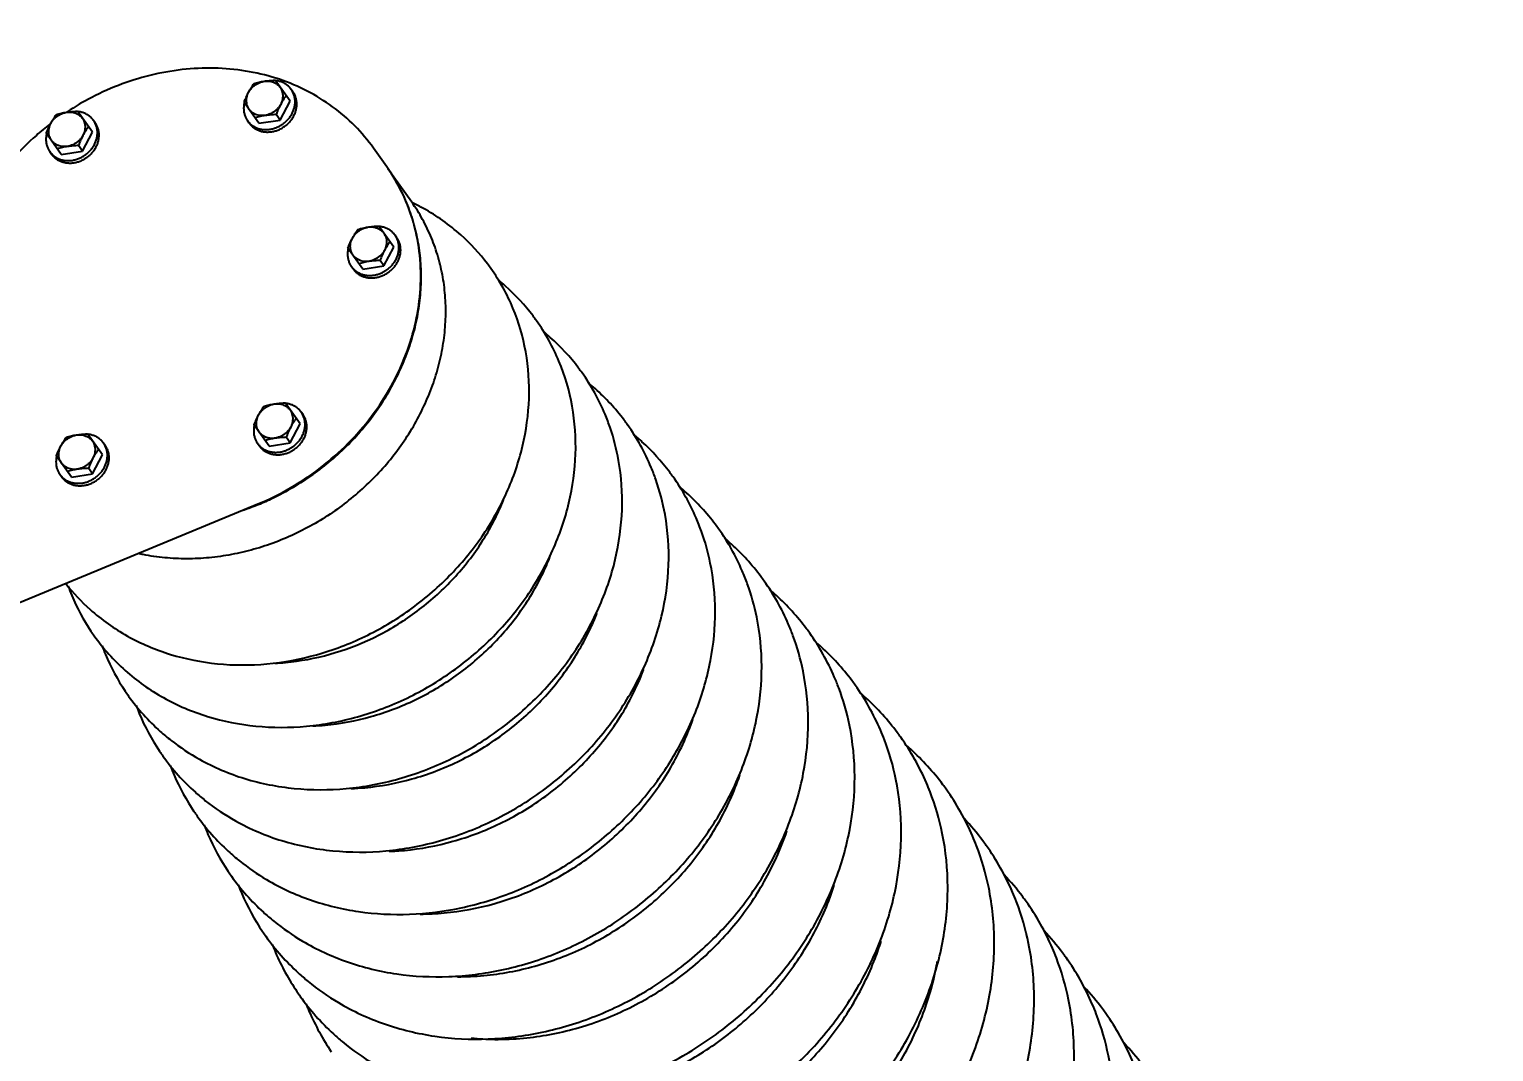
# Model space of a CAD drawing. Header units: feet. Extents: x 2321988 to 2329858, y 6722724 to 6730499.
# Drawn here: x 2326116.498 to 2326118.767, y 6726917.673 to 6726919.256 of the extents above; entities that cross this region are included whole.
import ezdxf

# ---------------------------------------------------------------- set-up
doc = ezdxf.new("R2010")
doc.units = ezdxf.units.FT
doc.header["$MEASUREMENT"] = 0
doc.header["$PDSIZE"] = 5
doc.layers.add('BESS Dimensions', color=3, linetype='Continuous')
doc.layers.add('C-BESS-EQUIPMENT', color=255, linetype='Continuous')
doc.styles.add('TG_DIMS', font='arial.ttf')
doc.dimstyles.new('TG-PROPOSED-ANNO', dxfattribs={"dimtxt": 0.1, "dimasz": 0.1, "dimexe": 0.05, "dimexo": 0.05, "dimgap": 0.02, "dimtad": 0, "dimtih": 1, "dimtoh": 1, "dimdsep": 46, "dimtxsty": 'TG_DIMS', "dimcen": 0, "dimclrd": 256, "dimclre": 256, "dimclrt": 256, "dimaunit": 1, "dimadec": 6, "dimazin": 2, "dimtfac": 1, "dimtofl": 0, "dimtmove": 1, "dimatfit": 3, "dimfxl": 1, "dimtolj": 1, "dimtzin": 0, "dimarcsym": 0})

# ---------------------------------------------------------------- blocks, each defined once
blk = doc.blocks.new('Midpoint Site Plan$0$141KV BREAKER')
at = {"linetype": 'Continuous'}
for p, q in [((62.521, 36.98), (61.018, 30.482)), ((63.439, 33.018), (63.262, 32.664)), ((63.439, 33.018), (63.918, 33.018)), ((63.549, 33.164), (63.604, 33.164)), ((63.262, 32.664), (63.439, 32.31)), ((63.262, 32.664), (63.386, 32.664)), ((63.439, 32.31), (63.918, 32.31)), ((63.549, 32.164), (63.604, 32.164)), ((61.775, 29.691), (61.598, 29.336)), ((61.775, 29.691), (62.254, 29.691)), ((61.885, 29.836), (61.94, 29.836)), ((68.43, 29.691), (68.253, 29.336)), ((68.43, 29.691), (68.909, 29.691)), ((68.541, 29.836), (68.596, 29.836)), ((61.598, 29.336), (61.775, 28.982)), ((61.598, 29.336), (61.723, 29.336)), ((68.253, 29.336), (68.43, 28.982)), ((68.253, 29.336), (68.378, 29.336)), ((61.775, 28.982), (62.254, 28.982)), ((68.43, 28.982), (68.909, 28.982)), ((61.885, 28.836), (61.94, 28.836)), ((68.541, 28.836), (68.596, 28.836)), ((63.549, 26.509), (63.604, 26.509)), ((66.877, 26.509), (66.932, 26.509)), ((63.439, 26.363), (63.262, 26.009)), ((63.439, 26.363), (63.918, 26.363)), ((66.767, 26.363), (66.589, 26.009)), ((66.767, 26.363), (67.245, 26.363)), ((63.262, 26.009), (63.439, 25.655)), ((63.262, 26.009), (63.386, 26.009)), ((66.589, 26.009), (66.767, 25.655)), ((66.589, 26.009), (66.714, 26.009)), ((63.439, 25.655), (63.918, 25.655)), ((66.767, 25.655), (67.245, 25.655)), ((63.549, 25.509), (63.604, 25.509)), ((66.877, 25.509), (66.932, 25.509)), ((63.926, 24.901), (64.688, 24.901)), ((64.733, 24.897), (65.154, 24.897))]:
    blk.add_line(p, q, dxfattribs=at)
for points, start_tangent, end_tangent in [([(44.257, 35.385), (43.491, 35.118), (42.6, 34.609), (41.805, 33.92), (41.133, 33.074), (40.608, 32.1), (40.248, 31.031), (40.065, 29.905), (40.066, 28.759), (40.25, 27.633), (40.611, 26.566), (41.136, 25.594), (41.808, 24.75), (42.602, 24.062), (43.493, 23.554), (44.257, 23.287)], (-0.968426, -0.249301), (0.968426, -0.249302)), ([(45.536, 35.385), (44.771, 35.118), (43.879, 34.609), (43.084, 33.92), (42.412, 33.074), (41.887, 32.1), (41.527, 31.031), (41.344, 29.905), (41.345, 28.759), (41.529, 27.633), (41.89, 26.566), (42.415, 25.594), (43.087, 24.75), (43.881, 24.062), (44.772, 23.554), (45.536, 23.287)], (-0.968426, -0.249301), (0.968426, -0.249302)), ([(46.816, 35.385), (46.05, 35.118), (45.158, 34.609), (44.363, 33.92), (43.691, 33.074), (43.166, 32.1), (42.806, 31.031), (42.623, 29.905), (42.624, 28.759), (42.808, 27.633), (43.169, 26.566), (43.694, 25.594), (44.366, 24.75), (45.16, 24.062), (46.051, 23.554), (46.816, 23.287)], (-0.968426, -0.249301), (0.968426, -0.249302)), ([(48.095, 35.385), (47.329, 35.118), (46.437, 34.609), (45.642, 33.92), (44.97, 33.074), (44.445, 32.1), (44.085, 31.031), (43.903, 29.905), (43.903, 28.759), (44.087, 27.633), (44.448, 26.566), (44.973, 25.594), (45.645, 24.75), (46.439, 24.062), (47.33, 23.554), (48.095, 23.287)], (-0.968426, -0.249301), (0.968426, -0.249302)), ([(49.413, 35.264), (48.648, 34.999), (47.775, 34.5), (46.996, 33.826), (46.338, 32.997), (45.823, 32.043), (45.471, 30.996), (45.292, 29.893), (45.293, 28.771), (45.473, 27.668), (45.826, 26.623), (46.341, 25.671), (46.999, 24.844), (47.777, 24.171), (48.649, 23.673), (49.413, 23.408)], (-0.969258, -0.246045), (0.969257, -0.24605)), ([(50.693, 35.134), (49.967, 34.88), (49.112, 34.392), (48.35, 33.731), (47.705, 32.92), (47.202, 31.986), (46.857, 30.961), (46.681, 29.881), (46.682, 28.783), (46.859, 27.703), (47.205, 26.68), (47.708, 25.748), (48.353, 24.939), (49.114, 24.28), (49.968, 23.792), (50.693, 23.539)], (-0.967984, -0.251014), (0.967982, -0.251019)), ([(52.929, 35.145), (52.781, 35.179), (51.94, 35.278)], (-0.970398, 0.241512), (-0.999714, 0.023924)), ([(53.112, 35.152), (52.184, 35.053), (51.973, 35.003)], (-1, 0), (-0.966627, -0.256188)), ([(53.219, 35.15), (53.112, 35.152)], (-0.999701, 0.024443), (-1, 0)), ([(54.198, 35.016), (54.04, 35.053), (53.219, 35.15)], (-0.96966, 0.244458), (-0.999701, 0.024443)), ([(51.973, 35.003), (51.286, 34.761), (50.45, 34.283), (49.703, 33.637), (49.073, 32.843), (48.58, 31.929), (48.242, 30.926), (48.071, 29.869), (48.072, 28.794), (48.244, 27.738), (48.583, 26.737), (49.076, 25.825), (49.706, 25.033), (50.452, 24.388), (51.288, 23.912), (51.973, 23.67)], (-0.966627, -0.256188), (0.966625, -0.256194)), ([(53.254, 34.872), (52.606, 34.641), (51.787, 34.174), (51.057, 33.542), (50.44, 32.766), (49.958, 31.872), (49.628, 30.891), (49.46, 29.857), (49.461, 28.806), (49.63, 27.773), (49.961, 26.794), (50.444, 25.902), (51.06, 25.128), (51.789, 24.497), (52.607, 24.031), (53.254, 23.801)], (-0.965182, -0.261581), (0.96518, -0.261587)), ([(54.391, 35.024), (53.484, 34.927), (53.254, 34.872)], (-1, 0), (-0.965182, -0.261581)), ([(54.498, 35.022), (54.391, 35.024)], (-0.999688, 0.024985), (-1, 0)), ([(55.467, 34.888), (55.299, 34.927), (54.498, 35.022)], (-0.96888, 0.247532), (-0.999688, 0.024985)), ([(55.67, 34.896), (54.783, 34.802), (54.534, 34.74)], (-1, 0), (-0.96364, -0.267205)), ([(55.777, 34.894), (55.67, 34.896)], (-0.999673, 0.025552), (-1, 0)), ([(56.736, 34.759), (56.557, 34.802), (55.777, 34.894)], (-0.968054, 0.250743), (-0.999673, 0.025552)), ([(54.534, 34.74), (53.925, 34.522), (53.125, 34.065), (52.411, 33.448), (51.808, 32.688), (51.337, 31.815), (51.014, 30.856), (50.85, 29.846), (50.851, 28.818), (51.016, 27.808), (51.34, 26.851), (51.811, 25.979), (52.414, 25.222), (53.127, 24.606), (53.926, 24.15), (54.534, 23.932)], (-0.96364, -0.267205), (0.963638, -0.267211)), ([(55.814, 34.609), (55.244, 34.403), (54.462, 33.957), (53.765, 33.353), (53.175, 32.611), (52.715, 31.758), (52.399, 30.821), (52.239, 29.834), (52.24, 28.83), (52.401, 27.843), (52.718, 26.908), (53.179, 26.056), (53.768, 25.317), (54.464, 24.715), (55.245, 24.27), (55.814, 24.064)], (-0.961993, -0.273076), (0.961991, -0.273082)), ([(56.95, 34.768), (56.083, 34.676), (55.814, 34.609)], (-1, 0), (-0.961993, -0.273076)), ([(57.057, 34.766), (56.95, 34.768)], (-0.999658, 0.026145), (-1, 0)), ([(58.009, 34.63), (57.816, 34.676), (57.057, 34.766)], (-0.966958, 0.254937), (-0.999658, 0.026145)), ([(58.229, 34.64), (57.33, 34.539), (57.097, 34.479)], (-1, 0), (-0.960465, -0.278402)), ([(58.337, 34.638), (58.229, 34.64)], (-0.999636, 0.026987), (-1, 0)), ([(59.282, 34.5), (59.127, 34.539), (58.337, 34.638)], (-0.965715, 0.259604), (-0.999636, 0.026987)), ([(57.097, 34.479), (56.464, 34.238), (55.665, 33.749), (54.964, 33.089), (54.388, 32.284), (53.961, 31.366), (53.698, 30.368), (53.609, 29.332), (53.699, 28.296), (53.963, 27.3), (54.391, 26.383), (54.967, 25.58), (55.667, 24.922), (56.465, 24.434), (57.097, 24.194)], (-0.960465, -0.278402), (0.960462, -0.278411)), ([(58.378, 34.347), (57.786, 34.12), (57.005, 33.642), (56.322, 32.999), (55.759, 32.213), (55.342, 31.317), (55.085, 30.343), (54.999, 29.332), (55.087, 28.321), (55.345, 27.349), (55.763, 26.454), (56.325, 25.67), (57.008, 25.029), (57.787, 24.552), (58.378, 24.326)], (-0.958593, -0.28478), (0.95859, -0.284789)), ([(60.787, 34.384), (59.931, 34.288), (59.107, 34.002), (58.346, 33.536), (57.679, 32.908), (57.131, 32.142), (56.724, 31.268), (56.473, 30.318), (56.389, 29.332), (56.475, 28.346), (56.726, 27.398), (57.134, 26.525), (57.682, 25.761), (58.348, 25.135), (59.108, 24.67), (59.932, 24.385), (60.787, 24.289)], (-1, 0), (1, 0)), ([(59.508, 34.512), (58.631, 34.413), (58.378, 34.347)], (-1, 0), (-0.958593, -0.28478)), ([(59.616, 34.511), (59.508, 34.512)], (-0.999618, 0.027644), (-1, 0)), ([(60.551, 34.372), (60.385, 34.413), (59.616, 34.511)], (-0.964745, 0.263186), (-0.999618, 0.027644)), ([(60.895, 34.383), (60.787, 34.384)], (-0.999599, 0.028334), (-1, 0)), ([(61.819, 34.243), (61.642, 34.288), (60.895, 34.383)], (-0.963713, 0.266942), (-0.999599, 0.028334)), ([(61.886, 34.252), (61.232, 34.162), (60.429, 33.883), (59.687, 33.429), (59.037, 32.818), (58.502, 32.071), (58.105, 31.219), (57.861, 30.293), (57.779, 29.332), (57.863, 28.37), (58.108, 27.447), (58.505, 26.596), (59.04, 25.851), (59.689, 25.242), (60.43, 24.789), (61.232, 24.51), (62.066, 24.417)], (-0.998823, -0.048496), (1, 0)), ([(46.763, 33.543), (46.705, 33.484), (46.096, 32.718), (45.621, 31.837), (45.295, 30.869), (45.13, 29.85), (45.131, 28.814), (45.297, 27.795), (45.624, 26.829), (46.1, 25.95), (46.708, 25.186), (46.764, 25.128)], (-0.702664, -0.711521), (0.702964, -0.711226)), ([(50.635, 33.01), (50.363, 32.67)], (-0.65742, -0.753524), (-0.589333, -0.80789)), ([(63.549, 33.164), (63.488, 33.159), (63.427, 33.144), (63.369, 33.119), (63.315, 33.084), (63.266, 33.042), (63.222, 32.991), (63.185, 32.934), (63.155, 32.872), (63.134, 32.805), (63.121, 32.735), (63.116, 32.664), (63.121, 32.593), (63.134, 32.523), (63.155, 32.456), (63.185, 32.394), (63.222, 32.337), (63.266, 32.286), (63.315, 32.243), (63.369, 32.209), (63.427, 32.184), (63.488, 32.169), (63.549, 32.164)], (-1, 0), (1, 0)), ([(63.604, 33.164), (63.543, 33.159), (63.482, 33.144), (63.424, 33.119), (63.37, 33.084), (63.321, 33.042), (63.277, 32.991), (63.24, 32.934), (63.21, 32.872), (63.189, 32.805), (63.176, 32.735), (63.171, 32.664), (63.176, 32.593), (63.189, 32.523), (63.21, 32.456), (63.24, 32.394), (63.277, 32.337), (63.321, 32.286), (63.37, 32.243), (63.424, 32.209), (63.482, 32.184), (63.543, 32.169), (63.604, 32.164)], (-1, 0), (1, 0)), ([(63.386, 32.664), (63.416, 32.71), (63.443, 32.754), (63.468, 32.798), (63.491, 32.841), (63.511, 32.885), (63.53, 32.928), (63.547, 32.972), (63.563, 33.018)], (0.5547, 0.83205), (0.316228, 0.948683)), ([(63.452, 32.664), (63.456, 32.722), (63.468, 32.778), (63.489, 32.832), (63.516, 32.88), (63.55, 32.923), (63.59, 32.959), (63.634, 32.987), (63.682, 33.005), (63.732, 33.015), (63.782, 33.015), (63.832, 33.005), (63.879, 32.987), (63.924, 32.959), (63.964, 32.923), (63.998, 32.88), (64.025, 32.832), (64.045, 32.778), (64.058, 32.722), (64.062, 32.664)], (0, 1), (0, -1)), ([(63.909, 33.019), (63.888, 33.042), (63.838, 33.084), (63.784, 33.119), (63.726, 33.144), (63.666, 33.159), (63.604, 33.164)], (-0.657932, 0.753077), (-1, 0)), ([(63.918, 33.018), (63.948, 32.972), (63.975, 32.928), (63.999, 32.884), (64.022, 32.841), (64.043, 32.798), (64.062, 32.754), (64.079, 32.71), (64.095, 32.664)], (0.5547, -0.83205), (0.316228, -0.948683)), ([(47.678, 32.91), (47.479, 32.628), (47.016, 31.77), (46.699, 30.828), (46.538, 29.836), (46.539, 28.827), (46.701, 27.836), (47.019, 26.896), (47.482, 26.04), (47.68, 25.76)], (-0.602012, -0.798487), (0.602593, -0.798049)), ([(49.031, 32.805), (48.851, 32.547), (48.399, 31.71), (48.09, 30.792), (47.933, 29.824), (47.933, 28.84), (48.092, 27.873), (48.402, 26.956), (48.854, 26.12), (49.034, 25.865)], (-0.598722, -0.800957), (0.599307, -0.800519)), ([(60.084, 29.336), (60.103, 29.771), (60.158, 30.202), (60.25, 30.624), (60.377, 31.034), (60.538, 31.427), (60.732, 31.801), (60.956, 32.15), (61.21, 32.473), (61.489, 32.765), (61.558, 32.829)], (0, 1), (0.741871, 0.670543)), ([(50.363, 32.67), (50.071, 32.222), (49.652, 31.323), (49.395, 30.346), (49.308, 29.332), (49.396, 28.317), (49.655, 27.343), (50.074, 26.445), (50.365, 26)], (-0.589333, -0.80789), (0.589834, -0.807524)), ([(51.713, 32.558), (51.446, 32.147), (51.038, 31.271), (50.787, 30.32), (50.703, 29.332), (50.789, 28.344), (51.041, 27.394), (51.449, 26.52), (51.714, 26.112)], (-0.584187, -0.811619), (0.584686, -0.81126)), ([(53.062, 32.446), (52.822, 32.073), (52.424, 31.22), (52.18, 30.294), (52.098, 29.332), (52.182, 28.37), (52.427, 27.445), (52.825, 26.594), (53.064, 26.224)], (-0.578752, -0.815503), (0.579248, -0.815151)), ([(63.563, 32.31), (63.547, 32.356), (63.53, 32.4), (63.511, 32.443), (63.491, 32.487), (63.468, 32.53), (63.443, 32.574), (63.416, 32.618), (63.386, 32.664)], (-0.316228, 0.948683), (-0.5547, 0.83205)), ([(64.062, 32.664), (64.058, 32.606), (64.045, 32.55), (64.025, 32.496), (63.998, 32.448), (63.964, 32.405), (63.924, 32.369), (63.879, 32.341), (63.832, 32.322), (63.782, 32.313), (63.732, 32.313), (63.682, 32.322), (63.634, 32.341), (63.59, 32.369), (63.55, 32.405), (63.516, 32.448), (63.489, 32.496), (63.468, 32.55), (63.456, 32.606), (63.452, 32.664)], (0, -1), (0, 1)), ([(64.095, 32.664), (64.079, 32.618), (64.061, 32.574), (64.043, 32.53), (64.022, 32.487), (63.999, 32.443), (63.975, 32.4), (63.948, 32.356), (63.918, 32.31)], (-0.316228, -0.948683), (-0.5547, -0.83205)), ([(54.348, 32.241), (54.197, 31.999), (53.811, 31.169), (53.573, 30.268), (53.493, 29.332), (53.575, 28.396), (53.813, 27.496), (54.2, 26.668), (54.351, 26.428)], (-0.553477, -0.832865), (0.554211, -0.832376)), ([(55.708, 32.143), (55.573, 31.924), (55.197, 31.118), (54.966, 30.242), (54.888, 29.332), (54.967, 28.422), (55.2, 27.547), (55.576, 26.743), (55.71, 26.526)], (-0.549853, -0.835262), (0.550595, -0.834773)), ([(63.604, 32.164), (63.666, 32.169), (63.726, 32.184), (63.784, 32.209), (63.838, 32.243), (63.888, 32.286), (63.909, 32.309)], (1, 0), (0.657932, 0.753077)), ([(57.068, 32.045), (56.948, 31.85), (56.583, 31.067), (56.359, 30.216), (56.283, 29.332), (56.36, 28.448), (56.586, 27.599), (56.951, 26.817), (57.07, 26.625)], (-0.546012, -0.837778), (0.546761, -0.837289)), ([(58.428, 31.946), (58.324, 31.776), (57.969, 31.015), (57.751, 30.19), (57.678, 29.332), (57.753, 28.474), (57.972, 27.65), (58.327, 26.891), (58.43, 26.723)], (-0.541934, -0.840421), (0.542691, -0.839932)), ([(61.003, 30.486), (61.037, 30.624), (61.088, 30.803)], (0.226276, 0.974063), (0.290265, 0.956946)), ([(60.872, 29.336), (60.89, 29.771), (60.945, 30.202), (61.003, 30.486)], (0, 1), (0.226276, 0.974063)), ([(61.018, 30.482), (60.91, 29.817), (60.892, 29.14), (60.962, 28.468), (61.12, 27.816), (61.363, 27.199), (61.683, 26.632), (62.075, 26.128), (62.528, 25.699), (63.033, 25.354), (63.577, 25.102), (64.148, 24.948), (64.733, 24.897)], (-0.225394, -0.974268), (1, 0)), ([(69.011, 29.538), (68.987, 29.864), (68.885, 30.478)], (-0.03939, 0.999224), (-0.225394, 0.974268)), ([(61.885, 29.836), (61.824, 29.831), (61.763, 29.816), (61.706, 29.791), (61.651, 29.757), (61.602, 29.714), (61.558, 29.664), (61.521, 29.607), (61.492, 29.544), (61.47, 29.477), (61.457, 29.407), (61.452, 29.336), (61.457, 29.265), (61.47, 29.196), (61.492, 29.129), (61.521, 29.066), (61.558, 29.009), (61.602, 28.959), (61.651, 28.916), (61.706, 28.882), (61.763, 28.857), (61.824, 28.842), (61.885, 28.836)], (-1, 0), (1, 0)), ([(61.94, 29.836), (61.879, 29.831), (61.818, 29.816), (61.761, 29.791), (61.706, 29.757), (61.657, 29.714), (61.613, 29.664), (61.576, 29.607), (61.547, 29.544), (61.525, 29.477), (61.512, 29.407), (61.508, 29.336), (61.512, 29.265), (61.525, 29.196), (61.547, 29.129), (61.576, 29.066), (61.613, 29.009), (61.657, 28.959), (61.706, 28.916), (61.761, 28.882), (61.818, 28.857), (61.879, 28.842), (61.94, 28.836)], (-1, 0), (1, 0)), ([(61.723, 29.336), (61.752, 29.382), (61.779, 29.427), (61.804, 29.47), (61.827, 29.513), (61.848, 29.557), (61.866, 29.6), (61.884, 29.645), (61.9, 29.691)], (0.5547, 0.83205), (0.316228, 0.948683)), ([(61.788, 29.336), (61.792, 29.394), (61.805, 29.451), (61.825, 29.504), (61.852, 29.553), (61.887, 29.596), (61.926, 29.631), (61.971, 29.659), (62.018, 29.678), (62.068, 29.687), (62.118, 29.687), (62.168, 29.678), (62.216, 29.659), (62.26, 29.631), (62.3, 29.596), (62.334, 29.553), (62.361, 29.504), (62.382, 29.451), (62.394, 29.394), (62.398, 29.336)], (0, 1), (0, -1)), ([(62.245, 29.691), (62.224, 29.714), (62.174, 29.757), (62.12, 29.791), (62.062, 29.816), (62.002, 29.831), (61.94, 29.836)], (-0.657932, 0.753077), (-1, 0)), ([(62.254, 29.691), (62.284, 29.645), (62.311, 29.6), (62.336, 29.557), (62.358, 29.513), (62.379, 29.47), (62.398, 29.426), (62.415, 29.382), (62.431, 29.336)], (0.5547, -0.83205), (0.316228, -0.948683)), ([(68.541, 29.836), (68.479, 29.831), (68.419, 29.816), (68.361, 29.791), (68.307, 29.757), (68.257, 29.714), (68.213, 29.664), (68.176, 29.607), (68.147, 29.544), (68.125, 29.477), (68.112, 29.407), (68.108, 29.336), (68.112, 29.265), (68.125, 29.196), (68.147, 29.129), (68.176, 29.066), (68.213, 29.009), (68.257, 28.959), (68.307, 28.916), (68.361, 28.882), (68.419, 28.857), (68.479, 28.842), (68.541, 28.836)], (-1, 0), (1, 0)), ([(68.596, 29.836), (68.534, 29.831), (68.474, 29.816), (68.416, 29.791), (68.362, 29.757), (68.312, 29.714), (68.268, 29.664), (68.231, 29.607), (68.202, 29.544), (68.18, 29.477), (68.167, 29.407), (68.163, 29.336), (68.167, 29.265), (68.18, 29.196), (68.202, 29.129), (68.231, 29.066), (68.268, 29.009), (68.312, 28.959), (68.362, 28.916), (68.416, 28.882), (68.474, 28.857), (68.534, 28.842), (68.596, 28.836)], (-1, 0), (1, 0)), ([(68.378, 29.336), (68.408, 29.382), (68.435, 29.427), (68.459, 29.47), (68.482, 29.513), (68.503, 29.557), (68.522, 29.6), (68.539, 29.645), (68.555, 29.691)], (0.5547, 0.83205), (0.316228, 0.948683)), ([(68.443, 29.336), (68.447, 29.394), (68.46, 29.451), (68.48, 29.504), (68.508, 29.553), (68.542, 29.596), (68.581, 29.631), (68.626, 29.659), (68.673, 29.678), (68.723, 29.687), (68.774, 29.687), (68.823, 29.678), (68.871, 29.659), (68.915, 29.631), (68.955, 29.596), (68.989, 29.553), (69.017, 29.504), (69.037, 29.451), (69.049, 29.394), (69.053, 29.336)], (0, 1), (0, -1)), ([(68.9, 29.691), (68.879, 29.714), (68.83, 29.757), (68.775, 29.791), (68.718, 29.816), (68.657, 29.831), (68.596, 29.836)], (-0.657932, 0.753077), (-1, 0)), ([(68.909, 29.691), (68.939, 29.645), (68.966, 29.6), (68.991, 29.557), (69.013, 29.513), (69.034, 29.47), (69.053, 29.426), (69.07, 29.382), (69.086, 29.336)], (0.5547, -0.83205), (0.316228, -0.948683)), ([(69.012, 29.504), (69.011, 29.538)], (-0.032788, 0.999462), (-0.03939, 0.999224)), ([(60.084, 29.336), (60.103, 28.902), (60.158, 28.471), (60.25, 28.049), (60.377, 27.639), (60.538, 27.245), (60.732, 26.872), (60.956, 26.522), (61.21, 26.2), (61.489, 25.907), (61.792, 25.648), (62.115, 25.424), (62.456, 25.238), (62.811, 25.092), (63.176, 24.986), (63.549, 24.922), (63.926, 24.901)], (0, -1), (1, 0)), ([(60.872, 29.336), (60.89, 28.902), (60.945, 28.471), (61.037, 28.049), (61.164, 27.639), (61.325, 27.245), (61.519, 26.872), (61.744, 26.522), (61.997, 26.2), (62.276, 25.907), (62.579, 25.648), (62.902, 25.424), (63.243, 25.238), (63.598, 25.092), (63.964, 24.986), (64.086, 24.96)], (0, -1), (0.982263, -0.18751)), ([(61.9, 28.982), (61.884, 29.028), (61.866, 29.072), (61.848, 29.116), (61.827, 29.159), (61.804, 29.203), (61.779, 29.246), (61.752, 29.29), (61.723, 29.336)], (-0.316228, 0.948683), (-0.5547, 0.83205)), ([(62.398, 29.336), (62.394, 29.278), (62.382, 29.222), (62.361, 29.169), (62.334, 29.12), (62.3, 29.077), (62.26, 29.041), (62.216, 29.014), (62.168, 28.995), (62.118, 28.985), (62.068, 28.985), (62.018, 28.995), (61.971, 29.014), (61.926, 29.041), (61.887, 29.077), (61.852, 29.12), (61.825, 29.169), (61.805, 29.222), (61.792, 29.278), (61.788, 29.336)], (0, -1), (0, 1)), ([(62.431, 29.336), (62.415, 29.29), (62.398, 29.246), (62.379, 29.203), (62.358, 29.159), (62.335, 29.116), (62.311, 29.072), (62.284, 29.028), (62.254, 28.982)], (-0.316228, -0.948683), (-0.5547, -0.83205)), ([(65.154, 24.897), (65.695, 24.94), (66.225, 25.071), (66.734, 25.285), (67.213, 25.58), (67.651, 25.95), (68.04, 26.387), (68.371, 26.882), (68.639, 27.427), (68.838, 28.009), (68.964, 28.617), (69.011, 29.145)], (1, 0), (0.037497, 0.999297)), ([(68.555, 28.982), (68.539, 29.028), (68.522, 29.072), (68.503, 29.116), (68.482, 29.159), (68.459, 29.203), (68.435, 29.246), (68.408, 29.29), (68.378, 29.336)], (-0.316228, 0.948683), (-0.5547, 0.83205)), ([(69.053, 29.336), (69.049, 29.278), (69.037, 29.222), (69.017, 29.169), (68.989, 29.12), (68.955, 29.077), (68.915, 29.041), (68.871, 29.014), (68.823, 28.995), (68.774, 28.985), (68.723, 28.985), (68.673, 28.995), (68.626, 29.014), (68.581, 29.041), (68.542, 29.077), (68.508, 29.12), (68.48, 29.169), (68.46, 29.222), (68.447, 29.278), (68.443, 29.336)], (0, -1), (0, 1)), ([(69.086, 29.336), (69.07, 29.29), (69.053, 29.246), (69.034, 29.203), (69.013, 29.159), (68.991, 29.116), (68.966, 29.072), (68.939, 29.028), (68.909, 28.982)], (-0.316228, -0.948683), (-0.5547, -0.83205)), ([(61.94, 28.836), (62.002, 28.842), (62.062, 28.857), (62.12, 28.882), (62.174, 28.916), (62.224, 28.959), (62.245, 28.981)], (1, 0), (0.657932, 0.753077)), ([(68.596, 28.836), (68.657, 28.842), (68.718, 28.857), (68.775, 28.882), (68.83, 28.916), (68.879, 28.959), (68.9, 28.981)], (1, 0), (0.657932, 0.753077)), ([(63.549, 26.509), (63.488, 26.504), (63.427, 26.488), (63.369, 26.463), (63.315, 26.429), (63.266, 26.387), (63.222, 26.336), (63.185, 26.279), (63.155, 26.216), (63.134, 26.15), (63.121, 26.08), (63.116, 26.009), (63.121, 25.938), (63.134, 25.868), (63.155, 25.801), (63.185, 25.739), (63.222, 25.681), (63.266, 25.631), (63.315, 25.588), (63.369, 25.554), (63.427, 25.529), (63.488, 25.514), (63.549, 25.509)], (-1, 0), (1, 0)), ([(63.604, 26.509), (63.543, 26.504), (63.482, 26.488), (63.424, 26.463), (63.37, 26.429), (63.321, 26.387), (63.277, 26.336), (63.24, 26.279), (63.21, 26.216), (63.189, 26.15), (63.176, 26.08), (63.171, 26.009), (63.176, 25.938), (63.189, 25.868), (63.21, 25.801), (63.24, 25.739), (63.277, 25.681), (63.321, 25.631), (63.37, 25.588), (63.424, 25.554), (63.482, 25.529), (63.543, 25.514), (63.604, 25.509)], (-1, 0), (1, 0)), ([(63.909, 26.364), (63.888, 26.387), (63.838, 26.429), (63.784, 26.463), (63.726, 26.488), (63.666, 26.504), (63.604, 26.509)], (-0.657932, 0.753077), (-1, 0)), ([(66.877, 26.509), (66.815, 26.504), (66.755, 26.488), (66.697, 26.463), (66.643, 26.429), (66.593, 26.387), (66.55, 26.336), (66.513, 26.279), (66.483, 26.216), (66.461, 26.15), (66.448, 26.08), (66.444, 26.009), (66.448, 25.938), (66.461, 25.868), (66.483, 25.801), (66.513, 25.739), (66.55, 25.681), (66.593, 25.631), (66.643, 25.588), (66.697, 25.554), (66.755, 25.529), (66.815, 25.514), (66.877, 25.509)], (-1, 0), (1, 0)), ([(66.932, 26.509), (66.87, 26.504), (66.81, 26.488), (66.752, 26.463), (66.698, 26.429), (66.648, 26.387), (66.605, 26.336), (66.568, 26.279), (66.538, 26.216), (66.516, 26.15), (66.503, 26.08), (66.499, 26.009), (66.503, 25.938), (66.516, 25.868), (66.538, 25.801), (66.568, 25.739), (66.605, 25.681), (66.648, 25.631), (66.698, 25.588), (66.752, 25.554), (66.81, 25.529), (66.87, 25.514), (66.932, 25.509)], (-1, 0), (1, 0)), ([(67.237, 26.364), (67.215, 26.387), (67.166, 26.429), (67.112, 26.463), (67.054, 26.488), (66.993, 26.504), (66.932, 26.509)], (-0.657932, 0.753077), (-1, 0)), ([(63.386, 26.009), (63.416, 26.055), (63.443, 26.099), (63.468, 26.142), (63.491, 26.186), (63.511, 26.229), (63.53, 26.273), (63.547, 26.317), (63.563, 26.363)], (0.5547, 0.83205), (0.316228, 0.948683)), ([(63.452, 26.009), (63.456, 26.067), (63.468, 26.123), (63.489, 26.176), (63.516, 26.225), (63.55, 26.268), (63.59, 26.304), (63.634, 26.331), (63.682, 26.35), (63.732, 26.36), (63.782, 26.36), (63.832, 26.35), (63.879, 26.331), (63.924, 26.304), (63.964, 26.268), (63.998, 26.225), (64.025, 26.176), (64.045, 26.123), (64.058, 26.067), (64.062, 26.009)], (0, 1), (0, -1)), ([(63.918, 26.363), (63.948, 26.317), (63.975, 26.273), (63.999, 26.229), (64.022, 26.186), (64.043, 26.142), (64.062, 26.099), (64.079, 26.055), (64.095, 26.009)], (0.5547, -0.83205), (0.316228, -0.948683)), ([(66.714, 26.009), (66.744, 26.055), (66.771, 26.099), (66.796, 26.142), (66.818, 26.186), (66.839, 26.229), (66.858, 26.273), (66.875, 26.317), (66.891, 26.363)], (0.5547, 0.83205), (0.316228, 0.948683)), ([(66.779, 26.009), (66.784, 26.067), (66.796, 26.123), (66.816, 26.176), (66.844, 26.225), (66.878, 26.268), (66.918, 26.304), (66.962, 26.331), (67.01, 26.35), (67.059, 26.36), (67.11, 26.36), (67.159, 26.35), (67.207, 26.331), (67.251, 26.304), (67.291, 26.268), (67.325, 26.225), (67.353, 26.176), (67.373, 26.123), (67.385, 26.067), (67.39, 26.009)], (0, 1), (0, -1)), ([(67.245, 26.363), (67.275, 26.317), (67.302, 26.273), (67.327, 26.229), (67.35, 26.186), (67.37, 26.142), (67.389, 26.099), (67.406, 26.055), (67.422, 26.009)], (0.5547, -0.83205), (0.316228, -0.948683)), ([(63.563, 25.655), (63.547, 25.701), (63.53, 25.745), (63.511, 25.788), (63.491, 25.832), (63.468, 25.875), (63.443, 25.919), (63.416, 25.963), (63.386, 26.009)], (-0.316228, 0.948683), (-0.5547, 0.83205)), ([(64.062, 26.009), (64.058, 25.951), (64.045, 25.894), (64.025, 25.841), (63.998, 25.792), (63.964, 25.75), (63.924, 25.714), (63.879, 25.686), (63.832, 25.667), (63.782, 25.658), (63.732, 25.658), (63.682, 25.667), (63.634, 25.686), (63.59, 25.714), (63.55, 25.75), (63.516, 25.792), (63.489, 25.841), (63.468, 25.894), (63.456, 25.951), (63.452, 26.009)], (0, -1), (0, 1)), ([(64.095, 26.009), (64.079, 25.963), (64.061, 25.919), (64.043, 25.875), (64.022, 25.832), (63.999, 25.788), (63.975, 25.745), (63.948, 25.7), (63.918, 25.655)], (-0.316228, -0.948683), (-0.5547, -0.83205)), ([(66.891, 25.655), (66.875, 25.701), (66.858, 25.745), (66.839, 25.788), (66.818, 25.832), (66.796, 25.875), (66.771, 25.919), (66.744, 25.963), (66.714, 26.009)], (-0.316228, 0.948683), (-0.5547, 0.83205)), ([(67.39, 26.009), (67.385, 25.951), (67.373, 25.894), (67.353, 25.841), (67.325, 25.792), (67.291, 25.75), (67.251, 25.714), (67.207, 25.686), (67.159, 25.667), (67.11, 25.658), (67.059, 25.658), (67.01, 25.667), (66.962, 25.686), (66.918, 25.714), (66.878, 25.75), (66.844, 25.792), (66.816, 25.841), (66.796, 25.894), (66.784, 25.951), (66.779, 26.009)], (0, -1), (0, 1)), ([(67.422, 26.009), (67.406, 25.963), (67.389, 25.919), (67.37, 25.875), (67.35, 25.832), (67.327, 25.788), (67.302, 25.745), (67.275, 25.7), (67.245, 25.655)], (-0.316228, -0.948683), (-0.5547, -0.83205)), ([(63.604, 25.509), (63.666, 25.514), (63.726, 25.529), (63.784, 25.554), (63.838, 25.588), (63.888, 25.631), (63.909, 25.654)], (1, 0), (0.657932, 0.753077)), ([(66.932, 25.509), (66.993, 25.514), (67.054, 25.529), (67.112, 25.554), (67.166, 25.588), (67.215, 25.631), (67.237, 25.654)], (1, 0), (0.657932, 0.753077)), ([(62.174, 24.418), (62.9, 24.51), (63.704, 24.789), (63.897, 24.888)], (0.999578, 0.02906), (0.879197, 0.476458)), ([(63.897, 24.888), (63.924, 24.902)], (0.879197, 0.476458), (0.875615, 0.48301)), ([(58.378, 24.326), (58.631, 24.259), (59.508, 24.161)], (0.95859, -0.284789), (1, 0)), ([(59.616, 24.162), (60.385, 24.26), (60.551, 24.301)], (0.999618, 0.027645), (0.964746, 0.263181)), ([(60.787, 24.289), (60.895, 24.29)], (1, 0), (0.999598, 0.028335)), ([(60.895, 24.29), (61.643, 24.385), (61.819, 24.429)], (0.999598, 0.028335), (0.963715, 0.266935)), ([(62.066, 24.417), (62.174, 24.418)], (1, 0), (0.999578, 0.02906)), ([(55.814, 24.064), (56.083, 23.997), (56.95, 23.905)], (0.961991, -0.273082), (1, 0)), ([(57.057, 23.906), (57.817, 23.997), (58.009, 24.043)], (0.999658, 0.026146), (0.96696, 0.25493)), ([(57.097, 24.194), (57.33, 24.134), (58.229, 24.033)], (0.960462, -0.278411), (1, 0)), ([(58.229, 24.033), (58.337, 24.034)], (1, 0), (0.999636, 0.026988)), ([(58.337, 24.034), (59.128, 24.134), (59.282, 24.172)], (0.999636, 0.026988), (0.965716, 0.259601)), ([(59.508, 24.161), (59.616, 24.162)], (1, 0), (0.999618, 0.027645)), ([(53.254, 23.801), (53.484, 23.745), (54.391, 23.649)], (0.96518, -0.261587), (1, 0)), ([(54.498, 23.65), (55.299, 23.745), (55.467, 23.785)], (0.999688, 0.024986), (0.96888, 0.247529)), ([(54.534, 23.932), (54.783, 23.871), (55.67, 23.777)], (0.963638, -0.267211), (1, 0)), ([(55.67, 23.777), (55.777, 23.778)], (1, 0), (0.999673, 0.025553)), ([(55.777, 23.778), (56.558, 23.871), (56.736, 23.913)], (0.999673, 0.025553), (0.968055, 0.250738)), ([(56.95, 23.905), (57.057, 23.906)], (1, 0), (0.999658, 0.026146)), ([(50.693, 23.539), (50.885, 23.494), (51.833, 23.393)], (0.967982, -0.251019), (1, 0)), ([(51.94, 23.394), (52.781, 23.494), (52.929, 23.528)], (0.999714, 0.023925), (0.970398, 0.241511)), ([(51.973, 23.67), (52.184, 23.62), (53.112, 23.521)], (0.966625, -0.256194), (1, 0)), ([(53.112, 23.521), (53.219, 23.522)], (1, 0), (0.999701, 0.024444)), ([(53.219, 23.522), (54.04, 23.62), (54.198, 23.656)], (0.999701, 0.024444), (0.96966, 0.244456)), ([(54.391, 23.649), (54.498, 23.65)], (1, 0), (0.999688, 0.024986)), ([(42.978, 23.287), (43.169, 23.242), (44.158, 23.137)], (0.968426, -0.249302), (1, 0)), ([(42.986, 23.139), (43.522, 23.182)], (0.999737, 0.02295), (0.990658, 0.136373)), ([(44.257, 23.287), (44.448, 23.242), (45.437, 23.137)], (0.968426, -0.249302), (1, 0)), ([(44.265, 23.139), (44.801, 23.182)], (0.999737, 0.02295), (0.990658, 0.136373)), ([(45.536, 23.287), (45.728, 23.242), (46.716, 23.137)], (0.968426, -0.249302), (1, 0)), ([(45.544, 23.139), (46.08, 23.182)], (0.999737, 0.02295), (0.990658, 0.136373)), ([(46.816, 23.287), (47.007, 23.242), (47.995, 23.137)], (0.968426, -0.249302), (1, 0)), ([(46.823, 23.139), (47.359, 23.182)], (0.999737, 0.02295), (0.990658, 0.136373)), ([(48.095, 23.287), (48.286, 23.242), (49.275, 23.137)], (0.968426, -0.249302), (1, 0)), ([(48.103, 23.139), (48.638, 23.182)], (0.999737, 0.02295), (0.990658, 0.136373)), ([(49.382, 23.139), (50.264, 23.242), (50.391, 23.271)], (0.999737, 0.02295), (0.971759, 0.235974)), ([(49.413, 23.408), (49.585, 23.368), (50.554, 23.265)], (0.969257, -0.24605), (1, 0)), ([(50.554, 23.265), (50.661, 23.267)], (1, 0), (0.999726, 0.023427)), ([(50.661, 23.267), (51.523, 23.368), (51.66, 23.4)], (0.999726, 0.023427), (0.971097, 0.238686)), ([(51.833, 23.393), (51.94, 23.394)], (1, 0), (0.999714, 0.023925)), ([(44.158, 23.137), (44.265, 23.139)], (1, 0), (0.999737, 0.02295)), ([(45.437, 23.137), (45.544, 23.139)], (1, 0), (0.999737, 0.02295)), ([(46.716, 23.137), (46.823, 23.139)], (1, 0), (0.999737, 0.02295)), ([(47.995, 23.137), (48.103, 23.139)], (1, 0), (0.999737, 0.02295)), ([(49.275, 23.137), (49.382, 23.139)], (1, 0), (0.999737, 0.02295))]:
    blk.add_spline(points, degree=3, dxfattribs=dict(at, start_tangent=start_tangent, end_tangent=end_tangent))
blk = doc.blocks.new('*D109')
at = {"layer": 'BESS Dimensions', "lineweight": -2, "transparency": 16777216}
for p, q in [((2326125.1693, 6727002.8662), (2326110.2842, 6727023.7584)), ((2326105.0412, 6727013.8836), (2326040.7778, 6726968.0974)), ((2325956.6732, 6726908.1749), (2326020.9365, 6726953.961)), ((2325960.5127, 6726885.5523), (2325945.6276, 6726906.4444))]:
    blk.add_line(p, q, dxfattribs=at)
at = {"layer": 'BESS Dimensions', "transparency": 16777216}
for points in [[(2326104.0741, 6727015.241), (2326106.0083, 6727012.5262), (2326113.1855, 6727019.6862)], [(2325955.7061, 6726909.5323), (2325957.6403, 6726906.8175), (2325948.5289, 6726902.3723)]]:
    blk.add_solid(points, dxfattribs=at)
at = {"layer": 'Defpoints', "color": 0, "transparency": 16777216}
for p in [(2326128.0706, 6726998.7941), (2325948.5289, 6726902.3723), (2325963.414, 6726881.4801)]:
    blk.add_point(p, dxfattribs=at)
at = {"layer": 'BESS Dimensions', "transparency": 16777216, "insert": (2326030.8572, 6726961.0292), "char_height": 10, "attachment_point": 5, "style": 'TG_DIMS'}
blk.add_mtext("\\A1;202.17'", dxfattribs=at)

msp = doc.modelspace()

# ---------------------------------------------------------------- block references
at = {"layer": 'C-BESS-EQUIPMENT', "xscale": 0.08333333333333331, "yscale": 0.08333333333333331, "zscale": 0.08333333333333331, "rotation": 125.4687976106775}
msp.add_blockref('Midpoint Site Plan$0$141KV BREAKER', (2326121.8721, 6726915.8536), dxfattribs=at)

# ---------------------------------------------------------------- dimensions: what is measured, and where the dimension line sits
at = {"layer": 'BESS Dimensions'}
dim = msp.add_aligned_dim(p1=(2326128.0706, 6726998.7941), p2=(2325963.414, 6726881.4801), distance=-25.6525, dimstyle='TG-PROPOSED-ANNO', override={"dimscale": 50, "dimpost": "'"}, dxfattribs=at)
dim.commit()
dim.dimension.update_dxf_attribs({"geometry": '*D109', "text_midpoint": (2326030.8572, 6726961.0292)})

doc.saveas('drawing.dxf')
